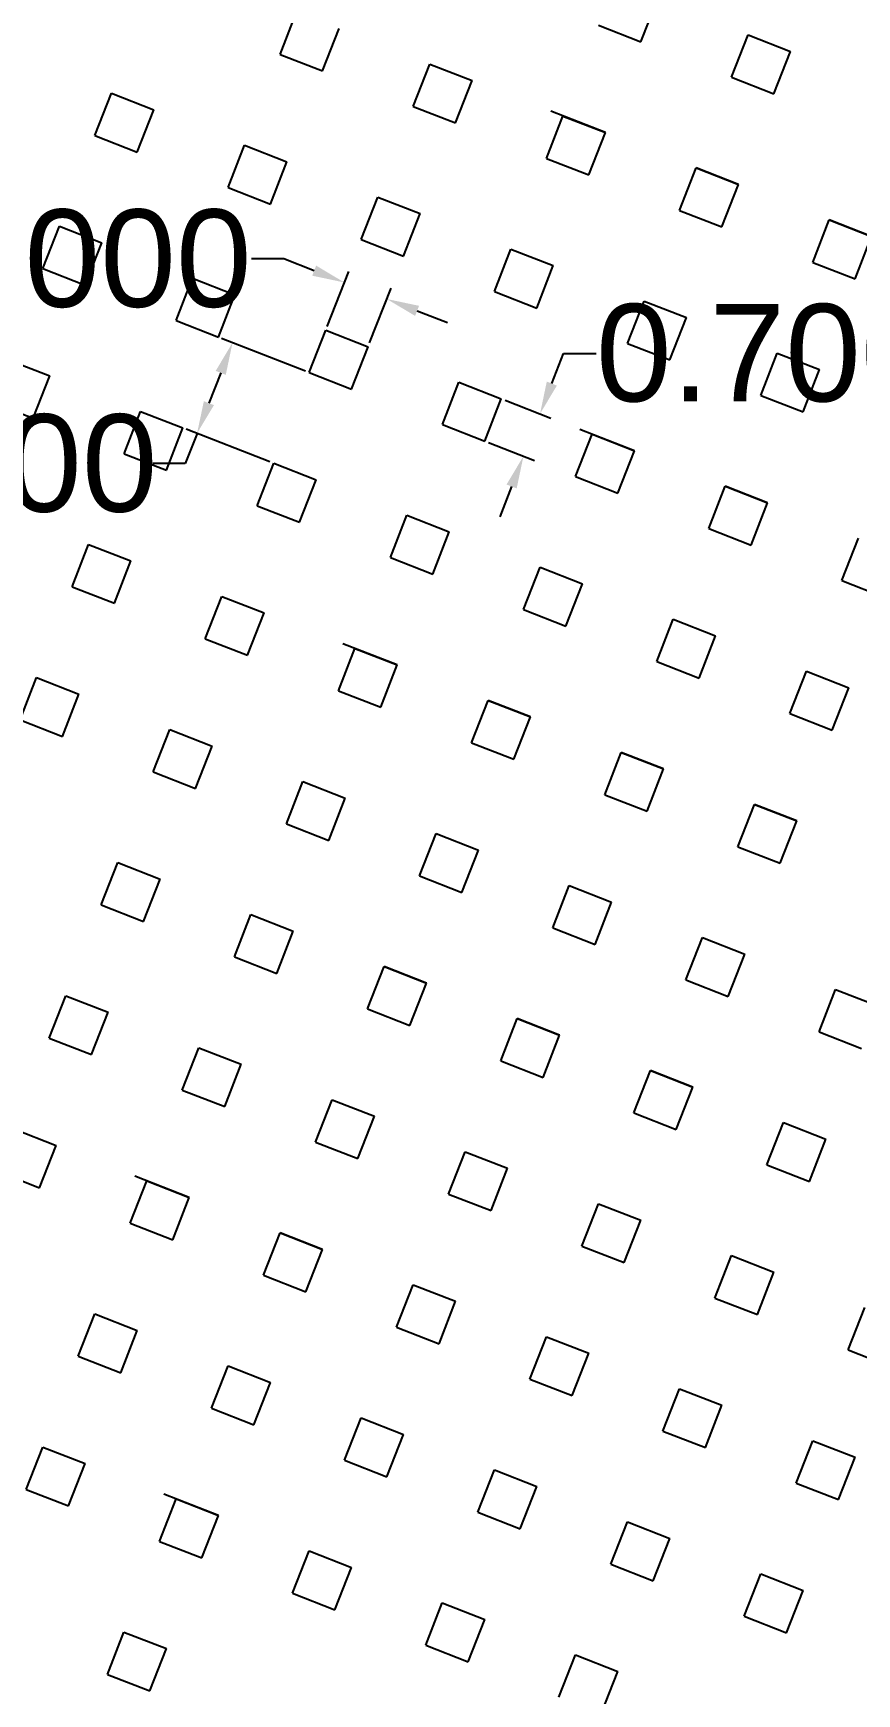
# Model space of a CAD drawing. Header units: inches. Extents: x 68 to 276, y 36 to 148.
# Drawn here: x 107.24 to 119.91, y 60.01 to 85.58 of the extents above; entities that cross this region are included whole.
import ezdxf

# ---------------------------------------------------------------- set-up
doc = ezdxf.new("R2010")
doc.units = ezdxf.units.IN
doc.header["$MEASUREMENT"] = 0
doc.layers.add('Frame', color=200, linetype='Continuous')
doc.layers.add('Mesurements', color=254, linetype='Continuous')
doc.styles.get("Standard").update_dxf_attribs({"font": 'arial.ttf'})
doc.dimstyles.get("Standard").update_dxf_attribs({"dimtxt": 1.5, "dimasz": 0.5, "dimexe": 0.18, "dimexo": 0.0625, "dimgap": 0.09, "dimtad": 0, "dimtih": 1, "dimtoh": 1, "dimdec": 4, "dimzin": 0, "dimdsep": 46, "dimtxsty": 'Standard', "dimcen": 0.09, "dimadec": 0, "dimazin": 0, "dimtfac": 1, "dimtdec": 4, "dimtofl": 0, "dimtmove": 0, "dimatfit": 3, "dimfxl": 1, "dimtolj": 1, "dimtzin": 0, "dimarcsym": 0})

# ---------------------------------------------------------------- blocks, each defined once
blk = doc.blocks.new('*D105')
at = {"layer": 'Defpoints', "color": 0, "transparency": 16777216}
for p in [(111.484, 80.353), (109.758, 79.417), (110.939, 78.956)]:
    blk.add_point(p, dxfattribs=at)
at = {"layer": 'Mesurements', "color": 0, "lineweight": -2, "transparency": 16777216}
for p, q in [((111.426, 80.376), (110.136, 80.88)), ((110.122, 80.349), (109.94, 79.883)), ((109.758, 79.417), (109.576, 78.951)), ((110.88, 78.979), (109.591, 79.483)), ((109.576, 78.951), (109.076, 78.951))]:
    blk.add_line(p, q, dxfattribs=at)
at = {"layer": 'Mesurements', "color": 0, "transparency": 16777216}
for points in [[(110.045, 80.379), (110.2, 80.318), (110.304, 80.814)], [(109.863, 79.913), (110.018, 79.852), (109.758, 79.417)]]:
    blk.add_solid(points, dxfattribs=at)
at = {"layer": 'Mesurements', "color": 0, "transparency": 16777216, "insert": (105.946, 78.951), "char_height": 1.5, "attachment_point": 5}
blk.add_mtext('\\A1;1.5000', dxfattribs=at)
blk = doc.blocks.new('*D106')
at = {"layer": 'Defpoints', "color": 0, "transparency": 16777216}
for p in [(112.026, 81.74), (111.739, 81.005), (112.391, 80.751)]:
    blk.add_point(p, dxfattribs=at)
at = {"layer": 'Mesurements', "color": 0, "lineweight": -2, "transparency": 16777216}
for p, q in [((111.095, 82.104), (110.595, 82.104)), ((111.56, 81.922), (111.095, 82.104)), ((111.762, 81.063), (112.092, 81.908)), ((112.414, 80.809), (112.744, 81.653)), ((113.144, 81.304), (113.61, 81.122))]:
    blk.add_line(p, q, dxfattribs=at)
at = {"layer": 'Mesurements', "color": 0, "transparency": 16777216}
for points in [[(111.591, 82), (111.53, 81.845), (112.026, 81.74)], [(113.174, 81.381), (113.114, 81.226), (112.678, 81.486)]]:
    blk.add_solid(points, dxfattribs=at)
at = {"layer": 'Mesurements', "color": 0, "transparency": 16777216, "insert": (107.394, 82.104), "char_height": 1.5, "attachment_point": 5}
blk.add_mtext('\\A1;0.7000', dxfattribs=at)
blk = doc.blocks.new('*D107')
at = {"layer": 'Defpoints', "color": 0, "transparency": 16777216}
for p in [(114.44, 79.95), (115.036, 79.718), (114.186, 79.298)]:
    blk.add_point(p, dxfattribs=at)
at = {"layer": 'Mesurements', "color": 0, "lineweight": -2, "transparency": 16777216}
for p, q in [((115.218, 80.183), (115.399, 80.649)), ((115.399, 80.649), (115.899, 80.649)), ((114.498, 79.927), (115.203, 79.652)), ((114.244, 79.275), (114.949, 79)), ((114.599, 78.6), (114.417, 78.134))]:
    blk.add_line(p, q, dxfattribs=at)
at = {"layer": 'Mesurements', "color": 0, "transparency": 16777216}
for points in [[(115.14, 80.214), (115.295, 80.153), (115.036, 79.718)], [(114.521, 78.63), (114.677, 78.57), (114.781, 79.066)]]:
    blk.add_solid(points, dxfattribs=at)
at = {"layer": 'Mesurements', "color": 0, "transparency": 16777216, "insert": (119.1, 80.649), "char_height": 1.5, "attachment_point": 5}
blk.add_mtext('\\A1;0.7000', dxfattribs=at)

msp = doc.modelspace()

# ---------------------------------------------------------------- linework, layer by layer
at = {"layer": 'Frame'}
for p, q in [((111.03594, 85.25211), (111.29061, 85.90414)), ((111.03594, 85.25211), (111.29061, 85.90414)), ((111.03594, 85.25211), (111.29061, 85.90414)), ((116.58683, 85.44583), (116.84151, 86.09786)), ((111.68796, 84.99744), (111.94264, 85.64946)), ((111.68796, 84.99744), (111.94264, 85.64946)), ((111.68796, 84.99744), (111.94264, 85.64946)), ((115.93481, 85.70051), (116.58683, 85.44583)), ((117.98404, 84.90009), (118.23871, 85.55212)), ((118.23871, 85.55212), (118.89074, 85.29744)), ((111.03594, 85.25211), (111.68796, 84.99744)), ((111.03594, 85.25211), (111.68796, 84.99744)), ((111.03594, 85.25211), (111.68796, 84.99744)), ((118.63606, 84.64542), (118.89074, 85.29744)), ((113.08516, 84.4517), (113.33984, 85.10372)), ((113.08516, 84.4517), (113.33984, 85.10372)), ((113.33984, 85.10372), (113.99187, 84.84905)), ((113.33984, 85.10372), (113.99187, 84.84905)), ((117.98404, 84.90009), (118.63606, 84.64542)), ((108.18629, 84.0033), (108.44097, 84.65533)), ((108.18629, 84.0033), (108.44097, 84.65533)), ((108.44097, 84.65533), (109.093, 84.40065)), ((108.44097, 84.65533), (109.093, 84.40065)), ((113.73719, 84.19702), (113.99187, 84.84905)), ((113.73719, 84.19702), (113.99187, 84.84905)), ((108.83832, 83.74862), (109.093, 84.40065)), ((108.83832, 83.74862), (109.093, 84.40065)), ((113.08516, 84.4517), (113.73719, 84.19702)), ((113.08516, 84.4517), (113.73719, 84.19702)), ((116.0411, 84.04863), (115.20278, 84.37607)), ((115.13439, 83.65128), (115.38907, 84.30331)), ((115.13439, 83.65128), (115.38907, 84.30331)), ((115.13439, 83.65128), (115.38907, 84.30331)), ((115.38907, 84.30331), (116.0411, 84.04863)), ((115.38907, 84.30331), (116.0411, 84.04863)), ((115.38907, 84.30331), (116.0411, 84.04863)), ((108.18629, 84.0033), (108.83832, 83.74862)), ((108.18629, 84.0033), (108.83832, 83.74862)), ((115.78642, 83.3966), (116.0411, 84.04863)), ((115.78642, 83.3966), (116.0411, 84.04863)), ((115.78642, 83.3966), (116.0411, 84.04863)), ((110.23552, 83.20289), (110.4902, 83.85491)), ((110.23552, 83.20289), (110.4902, 83.85491)), ((110.4902, 83.85491), (111.14223, 83.60024)), ((110.4902, 83.85491), (111.14223, 83.60024)), ((115.13439, 83.65128), (115.78642, 83.3966)), ((115.13439, 83.65128), (115.78642, 83.3966)), ((115.13439, 83.65128), (115.78642, 83.3966)), ((110.88755, 82.94821), (111.14223, 83.60024)), ((110.88755, 82.94821), (111.14223, 83.60024)), ((117.18362, 82.85087), (117.4383, 83.50289)), ((117.18362, 82.85087), (117.4383, 83.50289)), ((117.18362, 82.85087), (117.4383, 83.50289)), ((117.18362, 82.85087), (117.4383, 83.50289)), ((118.09032, 83.24822), (117.4383, 83.50289)), ((117.4383, 83.50289), (118.09032, 83.24822)), ((117.4383, 83.50289), (118.09032, 83.24822)), ((117.4383, 83.50289), (118.09032, 83.24822)), ((117.4383, 83.50289), (118.09032, 83.24822)), ((110.23552, 83.20289), (110.88755, 82.94821)), ((110.23552, 83.20289), (110.88755, 82.94821)), ((117.83565, 82.59619), (118.09032, 83.24822)), ((117.83565, 82.59619), (118.09032, 83.24822)), ((117.83565, 82.59619), (118.09032, 83.24822)), ((117.83565, 82.59619), (118.09032, 83.24822)), ((112.28475, 82.40247), (112.53943, 83.0545)), ((112.53943, 83.0545), (113.19145, 82.79982)), ((117.18362, 82.85087), (117.83565, 82.59619)), ((117.18362, 82.85087), (117.83565, 82.59619)), ((117.18362, 82.85087), (117.83565, 82.59619)), ((117.18362, 82.85087), (117.83565, 82.59619)), ((107.38588, 81.95407), (107.64055, 82.6061)), ((107.38588, 81.95407), (107.64055, 82.6061)), ((107.38588, 81.95407), (107.64055, 82.6061)), ((107.38588, 81.95407), (107.64055, 82.6061)), ((107.64055, 82.6061), (108.29258, 82.35142)), ((107.64055, 82.6061), (108.29258, 82.35142)), ((107.64055, 82.6061), (108.29258, 82.35142)), ((107.64055, 82.6061), (108.29258, 82.35142)), ((112.93678, 82.14779), (113.19145, 82.79982)), ((119.23285, 82.05045), (119.48753, 82.70248)), ((119.23285, 82.05045), (119.48753, 82.70248)), ((119.23285, 82.05045), (119.48753, 82.70248)), ((119.23285, 82.05045), (119.48753, 82.70248)), ((120.13955, 82.4478), (119.48753, 82.70248)), ((119.48753, 82.70248), (120.13955, 82.4478)), ((119.48753, 82.70248), (120.13955, 82.4478)), ((108.0379, 81.6994), (108.29258, 82.35142)), ((108.0379, 81.6994), (108.29258, 82.35142)), ((108.0379, 81.6994), (108.29258, 82.35142)), ((108.0379, 81.6994), (108.29258, 82.35142)), ((112.28475, 82.40247), (112.93678, 82.14779)), ((119.88487, 81.79577), (120.13955, 82.4478)), ((119.88487, 81.79577), (120.13955, 82.4478)), ((114.33398, 81.60205), (114.58865, 82.25408)), ((114.33398, 81.60205), (114.58865, 82.25408)), ((114.58865, 82.25408), (115.24068, 81.9994)), ((114.58865, 82.25408), (115.24068, 81.9994)), ((107.38588, 81.95407), (108.0379, 81.6994)), ((107.38588, 81.95407), (108.0379, 81.6994)), ((107.38588, 81.95407), (108.0379, 81.6994)), ((107.38588, 81.95407), (108.0379, 81.6994)), ((114.986, 81.34738), (115.24068, 81.9994)), ((114.986, 81.34738), (115.24068, 81.9994)), ((119.23285, 82.05045), (119.88487, 81.79577)), ((119.23285, 82.05045), (119.88487, 81.79577)), ((119.23285, 82.05045), (119.88487, 81.79577)), ((119.23285, 82.05045), (119.88487, 81.79577)), ((109.4351, 81.15366), (109.68978, 81.80569)), ((109.4351, 81.15366), (109.68978, 81.80569)), ((109.4351, 81.15366), (109.68978, 81.80569)), ((109.68978, 81.80569), (110.34181, 81.55101)), ((109.68978, 81.80569), (110.34181, 81.55101)), ((109.68978, 81.80569), (110.34181, 81.55101)), ((114.33398, 81.60205), (114.986, 81.34738)), ((114.33398, 81.60205), (114.986, 81.34738)), ((110.08713, 80.89898), (110.34181, 81.55101)), ((110.08713, 80.89898), (110.34181, 81.55101)), ((110.08713, 80.89898), (110.34181, 81.55101)), ((116.3832, 80.80164), (116.63788, 81.45367)), ((116.3832, 80.80164), (116.63788, 81.45367)), ((116.63788, 81.45367), (117.28991, 81.19899)), ((116.63788, 81.45367), (117.28991, 81.19899)), ((109.4351, 81.15366), (110.08713, 80.89898)), ((109.4351, 81.15366), (110.08713, 80.89898)), ((109.4351, 81.15366), (110.08713, 80.89898)), ((117.03523, 80.54696), (117.28991, 81.19899)), ((117.03523, 80.54696), (117.28991, 81.19899)), ((111.48433, 80.35324), (111.73901, 81.00527)), ((111.48433, 80.35324), (111.73901, 81.00527)), ((111.73901, 81.00527), (112.39104, 80.75059)), ((111.73901, 81.00527), (112.39104, 80.75059)), ((116.3832, 80.80164), (117.03523, 80.54696)), ((116.3832, 80.80164), (117.03523, 80.54696)), ((106.84014, 80.55687), (107.49217, 80.3022)), ((106.84014, 80.55687), (107.49217, 80.3022)), ((112.13636, 80.09856), (112.39104, 80.75059)), ((112.13636, 80.09856), (112.39104, 80.75059)), ((118.43243, 80.00122), (118.68711, 80.65325)), ((118.43243, 80.00122), (118.68711, 80.65325)), ((118.68711, 80.65325), (119.33914, 80.39857)), ((118.68711, 80.65325), (119.33914, 80.39857)), ((107.23749, 79.65017), (107.49217, 80.3022)), ((107.23749, 79.65017), (107.49217, 80.3022)), ((111.48433, 80.35324), (112.13636, 80.09856)), ((111.48433, 80.35324), (112.13636, 80.09856)), ((119.08446, 79.74654), (119.33914, 80.39857)), ((119.08446, 79.74654), (119.33914, 80.39857)), ((113.53356, 79.55283), (113.78824, 80.20485)), ((113.78824, 80.20485), (114.44026, 79.95018)), ((106.58546, 79.90485), (107.23749, 79.65017)), ((106.58546, 79.90485), (107.23749, 79.65017)), ((114.18559, 79.29815), (114.44026, 79.95018)), ((118.43243, 80.00122), (119.08446, 79.74654)), ((118.43243, 80.00122), (119.08446, 79.74654)), ((108.63469, 79.10443), (108.88937, 79.75646)), ((108.63469, 79.10443), (108.88937, 79.75646)), ((108.88937, 79.75646), (109.54139, 79.50178)), ((108.88937, 79.75646), (109.54139, 79.50178)), ((113.53356, 79.55283), (114.18559, 79.29815)), ((109.28672, 78.84975), (109.54139, 79.50178)), ((109.28672, 78.84975), (109.54139, 79.50178)), ((115.58279, 78.75241), (115.83747, 79.40444)), ((115.58279, 78.75241), (115.83747, 79.40444)), ((116.48949, 79.14976), (115.65117, 79.4772)), ((115.83747, 79.40444), (116.48949, 79.14976)), ((115.83747, 79.40444), (116.48949, 79.14976)), ((108.63469, 79.10443), (109.28672, 78.84975)), ((108.63469, 79.10443), (109.28672, 78.84975)), ((116.23481, 78.49773), (116.48949, 79.14976)), ((116.23481, 78.49773), (116.48949, 79.14976)), ((110.68392, 78.30401), (110.93859, 78.95604)), ((110.93859, 78.95604), (111.59062, 78.70136)), ((115.58279, 78.75241), (116.23481, 78.49773)), ((115.58279, 78.75241), (116.23481, 78.49773)), ((111.33594, 78.04934), (111.59062, 78.70136)), ((117.63202, 77.95199), (117.88669, 78.60402)), ((117.63202, 77.95199), (117.88669, 78.60402)), ((118.53872, 78.34934), (117.88669, 78.60402)), ((117.88669, 78.60402), (118.53872, 78.34934)), ((117.88669, 78.60402), (118.53872, 78.34934)), ((110.68392, 78.30401), (111.33594, 78.04934)), ((118.28404, 77.69732), (118.53872, 78.34934)), ((118.28404, 77.69732), (118.53872, 78.34934)), ((112.73314, 77.5036), (112.98782, 78.15563)), ((112.98782, 78.15563), (113.63985, 77.90095)), ((113.38517, 77.24892), (113.63985, 77.90095)), ((117.63202, 77.95199), (118.28404, 77.69732)), ((117.63202, 77.95199), (118.28404, 77.69732)), ((119.68124, 77.15158), (119.93592, 77.80361)), ((119.68124, 77.15158), (119.93592, 77.80361)), ((107.83427, 77.0552), (108.08895, 77.70723)), ((107.83427, 77.0552), (108.08895, 77.70723)), ((107.83427, 77.0552), (108.08895, 77.70723)), ((108.08895, 77.70723), (108.74098, 77.45255)), ((108.08895, 77.70723), (108.74098, 77.45255)), ((108.08895, 77.70723), (108.74098, 77.45255)), ((112.73314, 77.5036), (113.38517, 77.24892)), ((108.4863, 76.80053), (108.74098, 77.45255)), ((108.4863, 76.80053), (108.74098, 77.45255)), ((108.4863, 76.80053), (108.74098, 77.45255)), ((114.78237, 76.70318), (115.03705, 77.35521)), ((115.03705, 77.35521), (115.68908, 77.10053)), ((107.83427, 77.0552), (108.4863, 76.80053)), ((107.83427, 77.0552), (108.4863, 76.80053)), ((107.83427, 77.0552), (108.4863, 76.80053)), ((115.4344, 76.4485), (115.68908, 77.10053)), ((119.68124, 77.15158), (120.33327, 76.8969)), ((119.68124, 77.15158), (120.33327, 76.8969)), ((109.8835, 76.25479), (110.13818, 76.90681)), ((109.8835, 76.25479), (110.13818, 76.90681)), ((110.13818, 76.90681), (110.7902, 76.65214)), ((110.13818, 76.90681), (110.7902, 76.65214)), ((114.78237, 76.70318), (115.4344, 76.4485)), ((110.53553, 76.00011), (110.7902, 76.65214)), ((110.53553, 76.00011), (110.7902, 76.65214)), ((116.8316, 75.90277), (117.08628, 76.55479)), ((117.08628, 76.55479), (117.7383, 76.30012)), ((109.8835, 76.25479), (110.53553, 76.00011)), ((109.8835, 76.25479), (110.53553, 76.00011)), ((117.48363, 75.64809), (117.7383, 76.30012)), ((111.93273, 75.45437), (112.18741, 76.1064)), ((111.93273, 75.45437), (112.18741, 76.1064)), ((111.93273, 75.45437), (112.18741, 76.1064)), ((112.83943, 75.85172), (112.00111, 76.17916)), ((112.18741, 76.1064), (112.83943, 75.85172)), ((112.18741, 76.1064), (112.83943, 75.85172)), ((112.18741, 76.1064), (112.83943, 75.85172)), ((112.58475, 75.19969), (112.83943, 75.85172)), ((112.58475, 75.19969), (112.83943, 75.85172)), ((112.58475, 75.19969), (112.83943, 75.85172)), ((116.8316, 75.90277), (117.48363, 75.64809)), ((118.88083, 75.10235), (119.1355, 75.75438)), ((119.1355, 75.75438), (119.78753, 75.4997)), ((107.03386, 75.00598), (107.28853, 75.658)), ((107.03386, 75.00598), (107.28853, 75.658)), ((107.28853, 75.658), (107.94056, 75.40332)), ((107.28853, 75.658), (107.94056, 75.40332)), ((111.93273, 75.45437), (112.58475, 75.19969)), ((111.93273, 75.45437), (112.58475, 75.19969)), ((111.93273, 75.45437), (112.58475, 75.19969)), ((119.53285, 74.84767), (119.78753, 75.4997)), ((107.68588, 74.7513), (107.94056, 75.40332)), ((107.68588, 74.7513), (107.94056, 75.40332)), ((113.98196, 74.65396), (114.23663, 75.30598)), ((113.98196, 74.65396), (114.23663, 75.30598)), ((113.98196, 74.65396), (114.23663, 75.30598)), ((113.98196, 74.65396), (114.23663, 75.30598)), ((114.88866, 75.0513), (114.23663, 75.30598)), ((114.23663, 75.30598), (114.88866, 75.0513)), ((114.23663, 75.30598), (114.88866, 75.0513)), ((114.23663, 75.30598), (114.88866, 75.0513)), ((114.23663, 75.30598), (114.88866, 75.0513)), ((107.03386, 75.00598), (107.68588, 74.7513)), ((107.03386, 75.00598), (107.68588, 74.7513)), ((114.63398, 74.39928), (114.88866, 75.0513)), ((114.63398, 74.39928), (114.88866, 75.0513)), ((114.63398, 74.39928), (114.88866, 75.0513)), ((114.63398, 74.39928), (114.88866, 75.0513)), ((118.88083, 75.10235), (119.53285, 74.84767)), ((109.08308, 74.20556), (109.33776, 74.85759)), ((109.33776, 74.85759), (109.98979, 74.60291)), ((109.73511, 73.95088), (109.98979, 74.60291)), ((113.98196, 74.65396), (114.63398, 74.39928)), ((113.98196, 74.65396), (114.63398, 74.39928)), ((113.98196, 74.65396), (114.63398, 74.39928)), ((113.98196, 74.65396), (114.63398, 74.39928)), ((116.03118, 73.85354), (116.28586, 74.50557)), ((116.03118, 73.85354), (116.28586, 74.50557)), ((116.03118, 73.85354), (116.28586, 74.50557)), ((116.03118, 73.85354), (116.28586, 74.50557)), ((116.93789, 74.25089), (116.28586, 74.50557)), ((116.28586, 74.50557), (116.93789, 74.25089)), ((116.28586, 74.50557), (116.93789, 74.25089)), ((109.08308, 74.20556), (109.73511, 73.95088)), ((116.68321, 73.59886), (116.93789, 74.25089)), ((116.68321, 73.59886), (116.93789, 74.25089)), ((111.13231, 73.40514), (111.38699, 74.05717)), ((111.13231, 73.40514), (111.38699, 74.05717)), ((111.38699, 74.05717), (112.03902, 73.80249)), ((111.38699, 74.05717), (112.03902, 73.80249)), ((111.78434, 73.15047), (112.03902, 73.80249)), ((111.78434, 73.15047), (112.03902, 73.80249)), ((116.03118, 73.85354), (116.68321, 73.59886)), ((116.03118, 73.85354), (116.68321, 73.59886)), ((116.03118, 73.85354), (116.68321, 73.59886)), ((116.03118, 73.85354), (116.68321, 73.59886)), ((118.08041, 73.05312), (118.33509, 73.70515)), ((118.08041, 73.05312), (118.33509, 73.70515)), ((118.98712, 73.45047), (118.33509, 73.70515)), ((118.33509, 73.70515), (118.98712, 73.45047)), ((118.33509, 73.70515), (118.98712, 73.45047)), ((111.13231, 73.40514), (111.78434, 73.15047)), ((111.13231, 73.40514), (111.78434, 73.15047)), ((118.73244, 72.79845), (118.98712, 73.45047)), ((118.73244, 72.79845), (118.98712, 73.45047)), ((113.18154, 72.60473), (113.43622, 73.25675)), ((113.18154, 72.60473), (113.43622, 73.25675)), ((113.43622, 73.25675), (114.08824, 73.00208)), ((113.43622, 73.25675), (114.08824, 73.00208)), ((113.83357, 72.35005), (114.08824, 73.00208)), ((113.83357, 72.35005), (114.08824, 73.00208)), ((118.08041, 73.05312), (118.73244, 72.79845)), ((118.08041, 73.05312), (118.73244, 72.79845)), ((108.28267, 72.15633), (108.53735, 72.80836)), ((108.28267, 72.15633), (108.53735, 72.80836)), ((108.53735, 72.80836), (109.18937, 72.55368)), ((108.53735, 72.80836), (109.18937, 72.55368)), ((108.9347, 71.90165), (109.18937, 72.55368)), ((108.9347, 71.90165), (109.18937, 72.55368)), ((113.18154, 72.60473), (113.83357, 72.35005)), ((113.18154, 72.60473), (113.83357, 72.35005)), ((115.23077, 71.80431), (115.48545, 72.45634)), ((115.23077, 71.80431), (115.48545, 72.45634)), ((115.48545, 72.45634), (116.13747, 72.20166)), ((115.48545, 72.45634), (116.13747, 72.20166)), ((108.28267, 72.15633), (108.9347, 71.90165)), ((108.28267, 72.15633), (108.9347, 71.90165)), ((115.88279, 71.54963), (116.13747, 72.20166)), ((115.88279, 71.54963), (116.13747, 72.20166)), ((110.3319, 71.35592), (110.58657, 72.00794)), ((110.58657, 72.00794), (111.2386, 71.75326)), ((110.98392, 71.10124), (111.2386, 71.75326)), ((115.23077, 71.80431), (115.88279, 71.54963)), ((115.23077, 71.80431), (115.88279, 71.54963)), ((117.27999, 71.0039), (117.53467, 71.65592)), ((117.27999, 71.0039), (117.53467, 71.65592)), ((117.53467, 71.65592), (118.1867, 71.40124)), ((117.53467, 71.65592), (118.1867, 71.40124)), ((110.3319, 71.35592), (110.98392, 71.10124)), ((117.93202, 70.74922), (118.1867, 71.40124)), ((117.93202, 70.74922), (118.1867, 71.40124)), ((112.38112, 70.5555), (112.6358, 71.20753)), ((112.38112, 70.5555), (112.6358, 71.20753)), ((113.28783, 70.95285), (112.6358, 71.20753)), ((112.6358, 71.20753), (113.28783, 70.95285)), ((112.6358, 71.20753), (113.28783, 70.95285)), ((113.03315, 70.30082), (113.28783, 70.95285)), ((113.03315, 70.30082), (113.28783, 70.95285)), ((117.27999, 71.0039), (117.93202, 70.74922)), ((117.27999, 71.0039), (117.93202, 70.74922)), ((119.32922, 70.20348), (119.5839, 70.85551)), ((119.5839, 70.85551), (120.23593, 70.60083)), ((107.48225, 70.1071), (107.73693, 70.75913)), ((107.73693, 70.75913), (108.38896, 70.50445)), ((108.13428, 69.85243), (108.38896, 70.50445)), ((112.38112, 70.5555), (113.03315, 70.30082)), ((112.38112, 70.5555), (113.03315, 70.30082)), ((114.43035, 69.75508), (114.68503, 70.40711)), ((114.43035, 69.75508), (114.68503, 70.40711)), ((115.33706, 70.15243), (114.68503, 70.40711)), ((114.68503, 70.40711), (115.33706, 70.15243)), ((114.68503, 70.40711), (115.33706, 70.15243)), ((107.48225, 70.1071), (108.13428, 69.85243)), ((115.08238, 69.50041), (115.33706, 70.15243)), ((115.08238, 69.50041), (115.33706, 70.15243)), ((119.32922, 70.20348), (119.98125, 69.9488)), ((109.53148, 69.30669), (109.78616, 69.95871)), ((109.78616, 69.95871), (110.43818, 69.70404)), ((110.18351, 69.05201), (110.43818, 69.70404)), ((114.43035, 69.75508), (115.08238, 69.50041)), ((114.43035, 69.75508), (115.08238, 69.50041)), ((116.47958, 68.95467), (116.73426, 69.60669)), ((116.47958, 68.95467), (116.73426, 69.60669)), ((117.38628, 69.35202), (116.73426, 69.60669)), ((116.73426, 69.60669), (117.38628, 69.35202)), ((116.73426, 69.60669), (117.38628, 69.35202)), ((109.53148, 69.30669), (110.18351, 69.05201)), ((117.13161, 68.69999), (117.38628, 69.35202)), ((117.13161, 68.69999), (117.38628, 69.35202)), ((111.58071, 68.50627), (111.83539, 69.1583)), ((111.83539, 69.1583), (112.48741, 68.90362)), ((112.23273, 68.25159), (112.48741, 68.90362)), ((116.47958, 68.95467), (117.13161, 68.69999)), ((116.47958, 68.95467), (117.13161, 68.69999)), ((118.52881, 68.15425), (118.78348, 68.80628)), ((118.52881, 68.15425), (118.78348, 68.80628)), ((118.52881, 68.15425), (118.78348, 68.80628)), ((118.78348, 68.80628), (119.43551, 68.5516)), ((118.78348, 68.80628), (119.43551, 68.5516)), ((118.78348, 68.80628), (119.43551, 68.5516)), ((106.93651, 68.7099), (107.58854, 68.45523)), ((106.93651, 68.7099), (107.58854, 68.45523)), ((119.18083, 67.89957), (119.43551, 68.5516)), ((119.18083, 67.89957), (119.43551, 68.5516)), ((119.18083, 67.89957), (119.43551, 68.5516)), ((107.33386, 67.8032), (107.58854, 68.45523)), ((107.33386, 67.8032), (107.58854, 68.45523)), ((111.58071, 68.50627), (112.23273, 68.25159)), ((113.62994, 67.70586), (113.88461, 68.35788)), ((113.88461, 68.35788), (114.53664, 68.10321)), ((106.68184, 68.05788), (107.33386, 67.8032)), ((106.68184, 68.05788), (107.33386, 67.8032)), ((114.28196, 67.45118), (114.53664, 68.10321)), ((118.52881, 68.15425), (119.18083, 67.89957)), ((118.52881, 68.15425), (119.18083, 67.89957)), ((118.52881, 68.15425), (119.18083, 67.89957)), ((108.73106, 67.25746), (108.98574, 67.90949)), ((108.73106, 67.25746), (108.98574, 67.90949)), ((108.73106, 67.25746), (108.98574, 67.90949)), ((109.63777, 67.65481), (108.79945, 67.98225)), ((108.98574, 67.90949), (109.63777, 67.65481)), ((108.98574, 67.90949), (109.63777, 67.65481)), ((108.98574, 67.90949), (109.63777, 67.65481)), ((109.38309, 67.00278), (109.63777, 67.65481)), ((109.38309, 67.00278), (109.63777, 67.65481)), ((109.38309, 67.00278), (109.63777, 67.65481)), ((113.62994, 67.70586), (114.28196, 67.45118)), ((115.67916, 66.90544), (115.93384, 67.55747)), ((115.93384, 67.55747), (116.58587, 67.30279)), ((108.73106, 67.25746), (109.38309, 67.00278)), ((108.73106, 67.25746), (109.38309, 67.00278)), ((108.73106, 67.25746), (109.38309, 67.00278)), ((116.33119, 66.65076), (116.58587, 67.30279)), ((110.78029, 66.45704), (111.03497, 67.10907)), ((110.78029, 66.45704), (111.03497, 67.10907)), ((110.78029, 66.45704), (111.03497, 67.10907)), ((110.78029, 66.45704), (111.03497, 67.10907)), ((111.687, 66.85439), (111.03497, 67.10907)), ((111.03497, 67.10907), (111.687, 66.85439)), ((111.03497, 67.10907), (111.687, 66.85439)), ((111.03497, 67.10907), (111.687, 66.85439)), ((111.03497, 67.10907), (111.687, 66.85439)), ((111.43232, 66.20237), (111.687, 66.85439)), ((111.43232, 66.20237), (111.687, 66.85439)), ((111.43232, 66.20237), (111.687, 66.85439)), ((111.43232, 66.20237), (111.687, 66.85439)), ((115.67916, 66.90544), (116.33119, 66.65076)), ((117.72839, 66.10502), (117.98307, 66.75705)), ((117.72839, 66.10502), (117.98307, 66.75705)), ((117.98307, 66.75705), (118.6351, 66.50237)), ((117.98307, 66.75705), (118.6351, 66.50237)), ((118.38042, 65.85035), (118.6351, 66.50237)), ((118.38042, 65.85035), (118.6351, 66.50237)), ((110.78029, 66.45704), (111.43232, 66.20237)), ((110.78029, 66.45704), (111.43232, 66.20237)), ((110.78029, 66.45704), (111.43232, 66.20237)), ((110.78029, 66.45704), (111.43232, 66.20237)), ((112.82952, 65.65663), (113.0842, 66.30866)), ((112.82952, 65.65663), (113.0842, 66.30866)), ((112.82952, 65.65663), (113.0842, 66.30866)), ((112.82952, 65.65663), (113.0842, 66.30866)), ((113.0842, 66.30866), (113.73622, 66.05398)), ((113.0842, 66.30866), (113.73622, 66.05398)), ((113.48155, 65.40195), (113.73622, 66.05398)), ((113.48155, 65.40195), (113.73622, 66.05398)), ((117.72839, 66.10502), (118.38042, 65.85035)), ((117.72839, 66.10502), (118.38042, 65.85035)), ((107.93065, 65.20823), (108.18533, 65.86026)), ((107.93065, 65.20823), (108.18533, 65.86026)), ((108.18533, 65.86026), (108.83735, 65.60558)), ((108.18533, 65.86026), (108.83735, 65.60558)), ((119.77762, 65.30461), (120.0323, 65.95663)), ((119.77762, 65.30461), (120.0323, 65.95663)), ((108.58267, 64.95355), (108.83735, 65.60558)), ((108.58267, 64.95355), (108.83735, 65.60558)), ((112.82952, 65.65663), (113.48155, 65.40195)), ((112.82952, 65.65663), (113.48155, 65.40195)), ((112.82952, 65.65663), (113.48155, 65.40195)), ((112.82952, 65.65663), (113.48155, 65.40195)), ((114.87875, 64.85621), (115.13342, 65.50824)), ((114.87875, 64.85621), (115.13342, 65.50824)), ((115.13342, 65.50824), (115.78545, 65.25356)), ((115.13342, 65.50824), (115.78545, 65.25356)), ((107.93065, 65.20823), (108.58267, 64.95355)), ((107.93065, 65.20823), (108.58267, 64.95355)), ((115.53077, 64.60153), (115.78545, 65.25356)), ((115.53077, 64.60153), (115.78545, 65.25356)), ((119.77762, 65.30461), (120.42965, 65.04993)), ((119.77762, 65.30461), (120.42965, 65.04993)), ((109.97988, 64.40782), (110.23455, 65.05984)), ((109.97988, 64.40782), (110.23455, 65.05984)), ((110.23455, 65.05984), (110.88658, 64.80517)), ((110.23455, 65.05984), (110.88658, 64.80517)), ((110.6319, 64.15314), (110.88658, 64.80517)), ((110.6319, 64.15314), (110.88658, 64.80517)), ((114.87875, 64.85621), (115.53077, 64.60153)), ((114.87875, 64.85621), (115.53077, 64.60153)), ((116.92797, 64.0558), (117.18265, 64.70782)), ((116.92797, 64.0558), (117.18265, 64.70782)), ((117.18265, 64.70782), (117.83468, 64.45315)), ((117.18265, 64.70782), (117.83468, 64.45315)), ((117.58, 63.80112), (117.83468, 64.45315)), ((117.58, 63.80112), (117.83468, 64.45315)), ((109.97988, 64.40782), (110.6319, 64.15314)), ((109.97988, 64.40782), (110.6319, 64.15314)), ((112.0291, 63.6074), (112.28378, 64.25943)), ((112.0291, 63.6074), (112.28378, 64.25943)), ((112.28378, 64.25943), (112.93581, 64.00475)), ((112.28378, 64.25943), (112.93581, 64.00475)), ((112.68113, 63.35272), (112.93581, 64.00475)), ((112.68113, 63.35272), (112.93581, 64.00475)), ((116.92797, 64.0558), (117.58, 63.80112)), ((116.92797, 64.0558), (117.58, 63.80112)), ((107.13023, 63.159), (107.38491, 63.81103)), ((107.38491, 63.81103), (108.03694, 63.55635)), ((118.9772, 63.25538), (119.23188, 63.90741)), ((119.23188, 63.90741), (119.88391, 63.65273)), ((107.78226, 62.90433), (108.03694, 63.55635)), ((112.0291, 63.6074), (112.68113, 63.35272)), ((112.0291, 63.6074), (112.68113, 63.35272)), ((114.07833, 62.80698), (114.33301, 63.45901)), ((114.07833, 62.80698), (114.33301, 63.45901)), ((114.33301, 63.45901), (114.98504, 63.20433)), ((114.33301, 63.45901), (114.98504, 63.20433)), ((119.62923, 63.0007), (119.88391, 63.65273)), ((107.13023, 63.159), (107.78226, 62.90433)), ((114.73036, 62.55231), (114.98504, 63.20433)), ((114.73036, 62.55231), (114.98504, 63.20433)), ((118.9772, 63.25538), (119.62923, 63.0007)), ((109.17946, 62.35859), (109.43414, 63.01062)), ((109.17946, 62.35859), (109.43414, 63.01062)), ((110.08616, 62.75594), (109.24784, 63.08338)), ((109.43414, 63.01062), (110.08616, 62.75594)), ((109.43414, 63.01062), (110.08616, 62.75594)), ((109.83149, 62.10391), (110.08616, 62.75594)), ((109.83149, 62.10391), (110.08616, 62.75594)), ((114.07833, 62.80698), (114.73036, 62.55231)), ((114.07833, 62.80698), (114.73036, 62.55231)), ((116.12756, 62.00657), (116.38224, 62.6586)), ((116.38224, 62.6586), (117.03426, 62.40392)), ((116.77959, 61.75189), (117.03426, 62.40392)), ((109.17946, 62.35859), (109.83149, 62.10391)), ((109.17946, 62.35859), (109.83149, 62.10391)), ((111.22869, 61.55817), (111.48337, 62.2102)), ((111.22869, 61.55817), (111.48337, 62.2102)), ((111.48337, 62.2102), (112.13539, 61.95552)), ((111.48337, 62.2102), (112.13539, 61.95552)), ((111.88071, 61.3035), (112.13539, 61.95552)), ((111.88071, 61.3035), (112.13539, 61.95552)), ((116.12756, 62.00657), (116.77959, 61.75189)), ((118.17679, 61.20615), (118.43146, 61.85818)), ((118.43146, 61.85818), (119.08349, 61.6035)), ((111.22869, 61.55817), (111.88071, 61.3035)), ((111.22869, 61.55817), (111.88071, 61.3035)), ((113.27791, 60.75776), (113.53259, 61.40978)), ((113.27791, 60.75776), (113.53259, 61.40978)), ((113.53259, 61.40978), (114.18462, 61.15511)), ((113.53259, 61.40978), (114.18462, 61.15511)), ((118.82881, 60.95147), (119.08349, 61.6035)), ((113.92994, 60.50308), (114.18462, 61.15511)), ((113.92994, 60.50308), (114.18462, 61.15511)), ((118.17679, 61.20615), (118.82881, 60.95147)), ((108.37904, 60.30936), (108.63372, 60.96139)), ((108.63372, 60.96139), (109.28575, 60.70671)), ((109.03107, 60.05468), (109.28575, 60.70671)), ((113.27791, 60.75776), (113.92994, 60.50308)), ((113.27791, 60.75776), (113.92994, 60.50308)), ((115.32714, 59.95734), (115.58182, 60.60937)), ((115.32714, 59.95734), (115.58182, 60.60937)), ((115.32714, 59.95734), (115.58182, 60.60937)), ((115.58182, 60.60937), (116.23385, 60.35469)), ((115.58182, 60.60937), (116.23385, 60.35469)), ((115.58182, 60.60937), (116.23385, 60.35469)), ((115.97917, 59.70266), (116.23385, 60.35469)), ((115.97917, 59.70266), (116.23385, 60.35469)), ((115.97917, 59.70266), (116.23385, 60.35469)), ((108.37904, 60.30936), (109.03107, 60.05468))]:
    msp.add_line(p, q, dxfattribs=at)

# ---------------------------------------------------------------- dimensions: what is measured, and where the dimension line sits
at = {"layer": 'Mesurements'}
for p1, p2, distance, picture, middle in [((112.39104, 80.75059), (111.73901, 81.00527), -0.78908, '*D106', (107.39361, 82.10409)), ((114.18559, 79.29815), (114.44026, 79.95018), -0.63915, '*D107', (119.10046, 80.6491)), ((111.48433, 80.35324), (110.93859, 78.95604), -1.26708, '*D105', (105.94602, 78.95131))]:
    dim = msp.add_aligned_dim(p1=p1, p2=p2, distance=distance, dimstyle='Standard', dxfattribs=at)
    dim.commit()
    dim.dimension.update_dxf_attribs({"geometry": picture, "text_midpoint": middle})

doc.saveas('drawing.dxf')
